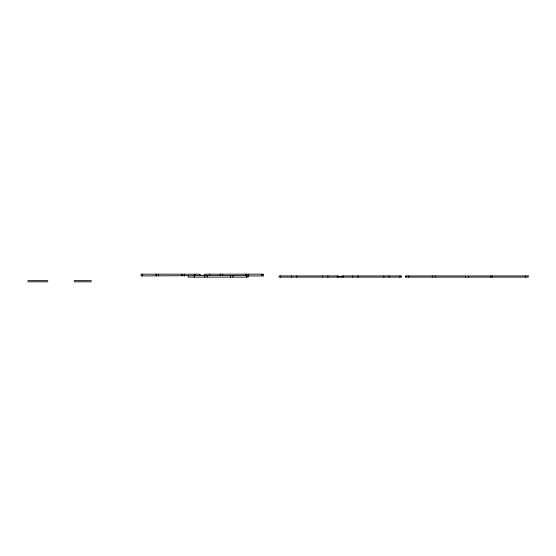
<?xml version="1.0" encoding="UTF-8"?>
<svg xmlns="http://www.w3.org/2000/svg" width="556" height="556" viewBox="0 0 556 556"><rect width="100%" height="100%" fill="white"/><g stroke="black" fill="none" stroke-linecap="round" stroke-linejoin="round"><path stroke-width="0.83" d="M247.761 275.936L263.44 275.936L263.44 274.171L205.185 274.171L205.185 274.761L203.732 274.761L203.732 275.345M338.812 276.527L341.759 276.527M27.8 280.655L47.802 280.655M74.101 280.655L91.337 280.655M27.8 281.829L47.802 281.829M74.101 281.829L91.337 281.829M525.239 275.936L525.239 277.117M492.074 275.936L492.074 277.117M490.6 275.936L490.6 277.117M468.493 276.527L468.493 277.117M465.546 276.527L465.539 277.117M435.313 275.936L435.313 277.117M432.366 275.936L432.366 277.117M408.778 275.936L408.778 277.117M405.838 275.936L405.838 277.117M399.993 275.936L399.993 277.117M389.103 275.936L389.103 277.117M383.821 275.936L383.821 277.117M357.974 275.936L357.974 277.117M352.692 275.936L352.692 277.117M343.233 275.936L343.233 277.117M341.759 277.117L341.759 275.936L401.467 275.936L401.467 277.117L279.105 277.117L279.105 275.936L338.812 275.936L338.812 277.117M337.339 275.936L337.339 277.117M327.88 275.936L327.88 277.117M322.598 275.936L322.598 277.117M296.744 275.936L296.744 277.117M291.462 275.936L291.462 277.117M280.578 275.936L280.578 277.117M261.966 274.171L261.966 275.936M248.386 274.171L248.386 275.936M246.51 275.345L246.51 277.117M245.94 274.171L245.94 275.345M232.929 275.345L232.929 277.117M230.483 275.345L230.483 277.117M222.657 274.171L222.657 275.345M220.211 274.171L220.211 275.345M209.626 274.171L209.626 275.345M207.2 275.345L207.2 277.117M204.754 275.345L204.754 277.117M200.785 275.345L200.785 274.761L199.326 274.761L199.326 274.171L141.078 274.171L141.078 275.936L247.983 275.345L247.983 277.117L188.275 277.117L188.275 275.936M194.892 274.171L194.892 275.345M194.169 275.345L194.169 277.117M184.307 274.171L184.307 275.936M181.854 274.171L181.854 275.936M158.578 274.171L158.578 275.936M156.132 274.171L156.132 275.936M142.551 274.171L142.551 275.936M528.2 275.936L405.831 275.936L405.831 277.117L528.2 277.117L528.2 275.936"/></g></svg>
